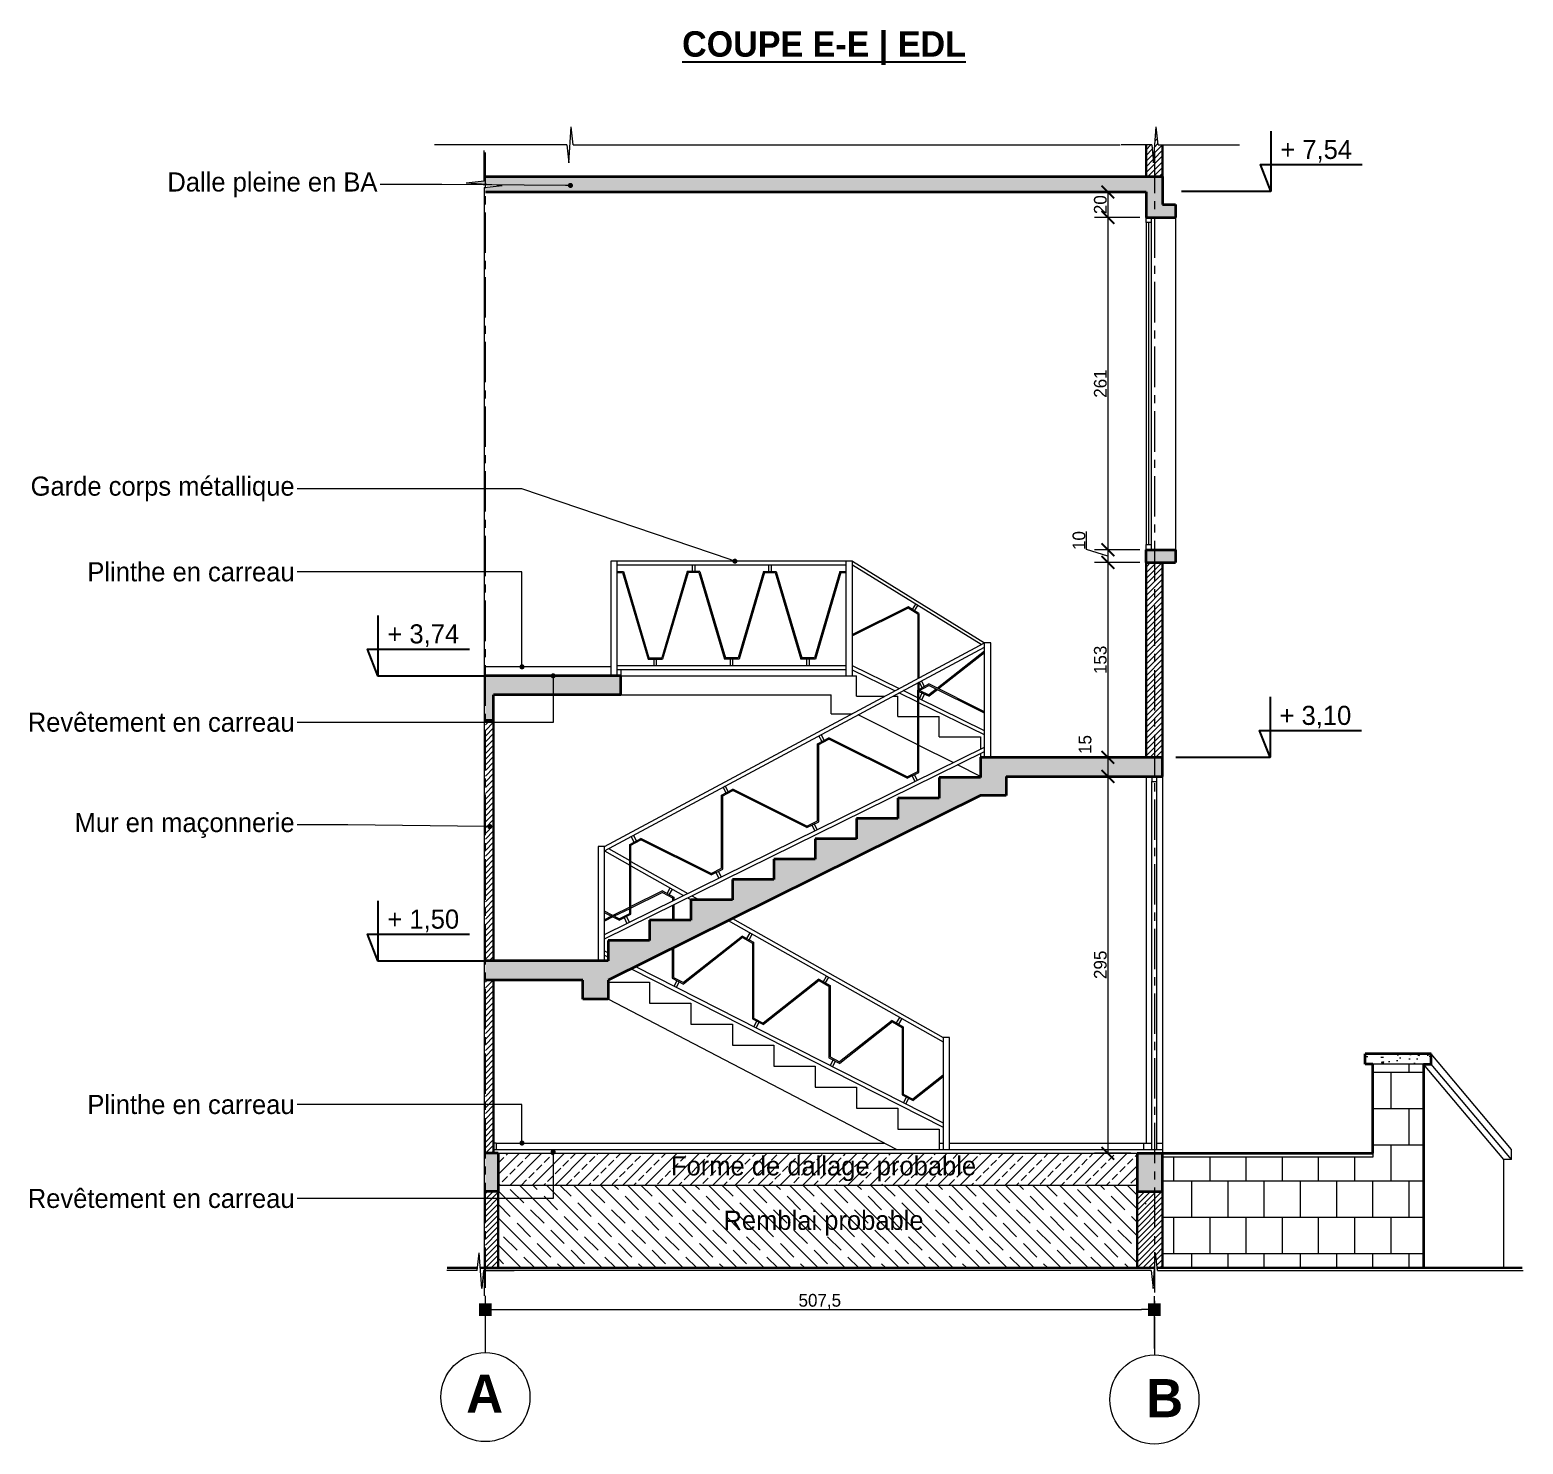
# Model space of a CAD drawing. Header units: centimetres. Extents: x -15293 to 11572, y -4790 to 2619.
# Drawn here: x 4251 to 5424, y -1346 to -235 of the extents above; entities that cross this region are included whole.
import ezdxf
from ezdxf import colors
from ezdxf.entities.mleader import LeaderData, LeaderLine
from ezdxf.math import Vec2, Vec3

# ---------------------------------------------------------------- set-up
doc = ezdxf.new("R2010")
doc.units = ezdxf.units.CM
doc.linetypes.add('Axe', pattern=[1093.611073, 529.166651, -211.666656, 141.111112, -211.666656])
doc.linetypes.add('CENTER', pattern=[50.8, 31.75, -6.35, 6.35, -6.35])
doc.layers.get('0').update_dxf_attribs({"lineweight": 0})
for name, color, linetype in [('Garde corps métallique', 20, 'Continuous'), ('TSJ_COTATION', 144, 'Continuous'), ('TSJ_TEXTE', 6, 'Continuous')]:
    doc.layers.add(name, color=color, linetype=linetype)
for name, color, linetype, lineweight in [('Hachure', 7, 'Continuous', 30), ('Symbole de rupture', 6, 'Continuous', 0), ('TSJ_MENUISERIE', 150, 'Continuous', 15), ('TSJ_MUR', 1, 'Continuous', 30), ('TSJ_TN', 34, 'Continuous', 30), ('TSJ_VUE', 5, 'Continuous', 13)]:
    doc.layers.add(name, color=color, linetype=linetype, lineweight=lineweight)
for name, color, linetype, lineweight, true_color in [('TSJ_AXE', 7, 'CENTER', 0, 0xb80000), ('TSJ_COUPE', 7, 'Continuous', 35, 0xff4747), ('TSJ_HACHURE', 7, 'Axe', 0, 0x969696)]:
    doc.layers.add(name, color=color, linetype=linetype, lineweight=lineweight, true_color=true_color)
doc.styles.get("Standard").update_dxf_attribs({"font": 'GOTHIC.TTF'})
doc.dimstyles.new('Axe cotation', dxfattribs={"dimtxt": 10, "dimasz": 10, "dimexe": 10.625, "dimexo": 5, "dimtad": 1, "dimtxsty": 'Standard', "dimblk": 'BOXFILLED', "dimcen": 8, "dimadec": 0, "dimazin": 0, "dimtfac": 1, "dimtmove": 0, "dimatfit": 3, "dimldrblk": 'BOXFILLED', "dimfxl": 1, "dimlwd": 9, "dimlwe": 9, "dimarcsym": 0})
doc.dimstyles.new('ISO-25', dxfattribs={"dimtxt": 10, "dimasz": 10, "dimexe": 10.625, "dimexo": 5, "dimtad": 1, "dimtxsty": 'Standard', "dimblk": 'ARCHTICK', "dimcen": 8, "dimadec": 0, "dimazin": 0, "dimtfac": 1, "dimtmove": 0, "dimatfit": 3, "dimldrblk": 'ARCHTICK', "dimfxl": 25, "dimfxlon": 1, "dimlwd": 9, "dimlwe": 9, "dimarcsym": 0})

# ---------------------------------------------------------------- blocks, each defined once
blk = doc.blocks.new('Marque de rupture')
at = {"layer": 'Symbole de rupture', "lineweight": 20}
for p, q in [((0, -3.6), (0, 20.4)), ((0, -3.6), (-14.1, -5.1)), ((14.1, -7.1), (-14.1, -5.1)), ((0, -8.6), (14.1, -7.1)), ((0, -8.6), (0, -32.6))]:
    blk.add_line(p, q, dxfattribs=at)
blk = doc.blocks.new('_ArchTick')
at = {"color": 0, "linetype": 'ByBlock', "const_width": 0.15}
blk.add_lwpolyline([(-0.5, -0.5), (0.5, 0.5)], dxfattribs=at)
blk = doc.blocks.new('*D92')
at = {"layer": 'Defpoints', "color": 0, "transparency": 16777216}
for p in [(5128.1, -362.1), (5098.1, -382.1), (5128.1, -382.1)]:
    blk.add_point(p, dxfattribs=at)
at = {"layer": 'TSJ_COTATION', "color": 0, "lineweight": 9, "transparency": 16777216}
for p, q in [((5123.1, -362.1), (5087.5, -362.1)), ((5098.1, -362.1), (5098.1, -382.1)), ((5123.1, -382.1), (5087.5, -382.1))]:
    blk.add_line(p, q, dxfattribs=at)
at = {"layer": 'TSJ_COTATION', "color": 0, "lineweight": 9, "transparency": 16777216, "xscale": 10, "yscale": 10, "zscale": 10}
for p, rotation in [((5098.1, -362.1), 90), ((5098.1, -382.1), 270)]:
    blk.add_blockref('_ArchTick', p, dxfattribs=dict(at, rotation=rotation))
at = {"layer": 'TSJ_COTATION', "color": 0, "transparency": 16777216, "insert": (5092.2, -372.1), "char_height": 10, "attachment_point": 5, "rotation": 90}
blk.add_mtext('20', dxfattribs=at)
blk = doc.blocks.new('*D93')
at = {"layer": 'Defpoints', "color": 0, "transparency": 16777216}
for p in [(5128.1, -382.1), (5098.1, -643.1), (5128.1, -643.1)]:
    blk.add_point(p, dxfattribs=at)
at = {"layer": 'TSJ_COTATION', "color": 0, "lineweight": 9, "transparency": 16777216}
for p, q in [((5123.1, -382.1), (5087.5, -382.1)), ((5098.1, -382.1), (5098.1, -643.1)), ((5123.1, -643.1), (5087.5, -643.1))]:
    blk.add_line(p, q, dxfattribs=at)
at = {"layer": 'TSJ_COTATION', "color": 0, "lineweight": 9, "transparency": 16777216, "xscale": 10, "yscale": 10, "zscale": 10}
for p, rotation in [((5098.1, -382.1), 90), ((5098.1, -643.1), 270)]:
    blk.add_blockref('_ArchTick', p, dxfattribs=dict(at, rotation=rotation))
at = {"layer": 'TSJ_COTATION', "color": 0, "transparency": 16777216, "insert": (5092.2, -512.6), "char_height": 10, "attachment_point": 5, "rotation": 90}
blk.add_mtext('261', dxfattribs=at)
blk = doc.blocks.new('*D94')
at = {"layer": 'Defpoints', "color": 0, "transparency": 16777216}
for p in [(5128.1, -643.1), (5098.1, -653.1), (5128.1, -653.1)]:
    blk.add_point(p, dxfattribs=at)
at = {"layer": 'TSJ_COTATION', "color": 0, "lineweight": 9, "transparency": 16777216}
for p, q in [((5081.3, -643), (5081.3, -628.8)), ((5098.1, -648.1), (5081.3, -643)), ((5123.1, -643.1), (5087.5, -643.1)), ((5098.1, -643.1), (5098.1, -653.1)), ((5123.1, -653.1), (5087.5, -653.1))]:
    blk.add_line(p, q, dxfattribs=at)
at = {"layer": 'TSJ_COTATION', "color": 0, "lineweight": 9, "transparency": 16777216, "xscale": 10, "yscale": 10, "zscale": 10}
for p, rotation in [((5098.1, -643.1), 90), ((5098.1, -653.1), 270)]:
    blk.add_blockref('_ArchTick', p, dxfattribs=dict(at, rotation=rotation))
at = {"layer": 'TSJ_COTATION', "color": 0, "transparency": 16777216, "insert": (5075.4, -635.9), "char_height": 10, "attachment_point": 5, "rotation": 90}
blk.add_mtext('10', dxfattribs=at)
blk = doc.blocks.new('*D95')
at = {"layer": 'Defpoints', "color": 0, "transparency": 16777216}
for p in [(5128.1, -653.1), (5098.1, -806.1), (5128.1, -806.1)]:
    blk.add_point(p, dxfattribs=at)
at = {"layer": 'TSJ_COTATION', "color": 0, "lineweight": 9, "transparency": 16777216}
for p, q in [((5123.1, -653.1), (5087.5, -653.1)), ((5098.1, -653.1), (5098.1, -806.1)), ((5123.1, -806.1), (5087.5, -806.1))]:
    blk.add_line(p, q, dxfattribs=at)
at = {"layer": 'TSJ_COTATION', "color": 0, "lineweight": 9, "transparency": 16777216, "xscale": 10, "yscale": 10, "zscale": 10}
for p, rotation in [((5098.1, -653.1), 90), ((5098.1, -806.1), 270)]:
    blk.add_blockref('_ArchTick', p, dxfattribs=dict(at, rotation=rotation))
at = {"layer": 'TSJ_COTATION', "color": 0, "transparency": 16777216, "insert": (5092.2, -729.6), "char_height": 10, "attachment_point": 5, "rotation": 90}
blk.add_mtext('153', dxfattribs=at)
blk = doc.blocks.new('*D96')
at = {"layer": 'Defpoints', "color": 0, "transparency": 16777216}
for p in [(5128.1, -806.1), (5098.1, -821.1), (5128.1, -821.1)]:
    blk.add_point(p, dxfattribs=at)
at = {"layer": 'TSJ_COTATION', "color": 0, "lineweight": 9, "transparency": 16777216}
for p, q in [((5123.1, -806.1), (5087.5, -806.1)), ((5098.1, -806.1), (5098.1, -821.1)), ((5123.1, -821.1), (5087.5, -821.1))]:
    blk.add_line(p, q, dxfattribs=at)
at = {"layer": 'TSJ_COTATION', "color": 0, "lineweight": 9, "transparency": 16777216, "xscale": 10, "yscale": 10, "zscale": 10}
for p, rotation in [((5098.1, -806.1), 90), ((5098.1, -821.1), 270)]:
    blk.add_blockref('_ArchTick', p, dxfattribs=dict(at, rotation=rotation))
at = {"layer": 'TSJ_COTATION', "color": 0, "transparency": 16777216, "insert": (5080.2, -796.1), "char_height": 10, "attachment_point": 5, "rotation": 90}
blk.add_mtext('15', dxfattribs=at)
blk = doc.blocks.new('*D153')
at = {"layer": 'Defpoints', "color": 0, "transparency": 16777216}
for p in [(5128.1, -821.1), (5098.1, -1117.1), (5121.1, -1117.1)]:
    blk.add_point(p, dxfattribs=at)
at = {"layer": 'TSJ_COTATION', "color": 0, "lineweight": 9, "transparency": 16777216}
for p, q in [((5123.1, -821.1), (5087.5, -821.1)), ((5098.1, -821.1), (5098.1, -1117.1)), ((5116.1, -1117.1), (5087.5, -1117.1))]:
    blk.add_line(p, q, dxfattribs=at)
at = {"layer": 'TSJ_COTATION', "color": 0, "lineweight": 9, "transparency": 16777216, "xscale": 10, "yscale": 10, "zscale": 10}
for p, rotation in [((5098.1, -821.1), 90), ((5098.1, -1117.1), 270)]:
    blk.add_blockref('_ArchTick', p, dxfattribs=dict(at, rotation=rotation))
at = {"layer": 'TSJ_COTATION', "color": 0, "transparency": 16777216, "insert": (5092.2, -969.1), "char_height": 10, "attachment_point": 5, "rotation": 90}
blk.add_mtext('295', dxfattribs=at)
blk = doc.blocks.new('_Dot')
at = {"color": 0, "linetype": 'ByBlock', "lineweight": -2}
blk.add_line((-0.5, 0), (-1, 0), dxfattribs=at)
at = {"color": 0, "linetype": 'ByBlock', "const_width": 0.5}
blk.add_lwpolyline([(-0.25, 0, 1), (0.25, 0, 1)], format="xyb", close=True, dxfattribs=at)
blk = doc.blocks.new('_BoxFilled')
at = {"color": 0, "linetype": 'ByBlock', "lineweight": -2}
blk.add_line((-0.5, 0), (-1, 0), dxfattribs=at)
at = {"color": 0, "linetype": 'ByBlock'}
blk.add_solid([(-0.5, 0.5), (0.5, 0.5), (-0.5, -0.5), (0.5, -0.5)], dxfattribs=at)
blk = doc.blocks.new('*D393')
at = {"layer": 'Defpoints', "color": 0, "linetype": 'ByBlock', "transparency": 16777216}
for p in [(5134.6, -1239.9), (4609.1, -1273.6), (5134.6, -1275.5)]:
    blk.add_point(p, dxfattribs=at)
at = {"layer": 'TSJ_AXE', "color": 0, "linetype": 'ByBlock', "lineweight": 9, "transparency": 16777216}
for p, q in [((4609.1, -1268.6), (4609.1, -1229.2)), ((5134.6, -1270.5), (5134.6, -1229.2)), ((4619.1, -1239.9), (5124.6, -1239.9))]:
    blk.add_line(p, q, dxfattribs=at)
at = {"layer": 'TSJ_AXE', "color": 0, "linetype": 'ByBlock', "lineweight": 9, "transparency": 16777216, "xscale": 10, "yscale": 10, "zscale": 10, "rotation": 180}
blk.add_blockref('_BoxFilled', (4609.1, -1239.9), dxfattribs=at)
at = {"layer": 'TSJ_AXE', "color": 0, "linetype": 'ByBlock', "lineweight": 9, "transparency": 16777216, "xscale": 10, "yscale": 10, "zscale": 10}
blk.add_blockref('_BoxFilled', (5134.6, -1239.9), dxfattribs=at)
at = {"layer": 'TSJ_AXE', "color": 0, "linetype": 'ByBlock', "transparency": 16777216, "insert": (4871.8, -1233.5), "char_height": 10, "attachment_point": 5}
blk.add_mtext('507,5', dxfattribs=at)

msp = doc.modelspace()

# ---------------------------------------------------------------- hatches: boundary and pattern name
at = {"layer": 'TSJ_HACHURE', "lineweight": 0, "true_color": 0xc7c8ca}
h = msp.add_hatch(dxfattribs=at)
h.set_pattern_fill('ANSI31', color=9)
h.set_pattern_definition([(45, (396.635, 0), (-2.245064, 2.245064), [])])
h.paths.add_polyline_path([(5134.598, -1147.091), (5121.098, -1147.091), (5121.098, -1207.091), (5134.598, -1207.091)])
h.paths.add_polyline_path([(5141.098, -1147.091), (5134.598, -1147.091), (5134.598, -1207.091), (5134.752, -1207.091), (5135.598, -1195.125), (5136.868, -1207.091), (5141.098, -1207.091)])
h.paths.add_polyline_path([(4619.098, -1152.678), (4609.098, -1152.678), (4609.098, -1207.091), (4619.098, -1207.091)])
h.paths.add_polyline_path([(4619.098, -1147.091), (4609.098, -1147.091), (4609.098, -1152.678), (4619.098, -1152.678)])
h.paths.add_polyline_path([(4615.598, -777.091), (4609.098, -777.091), (4609.098, -966.091), (4615.598, -966.091)])
h.paths.add_polyline_path([(4615.598, -981.091), (4609.098, -981.091), (4609.098, -1116.091), (4615.598, -1116.091)])
h.paths.add_polyline_path([(5141.098, -325.091), (5137.53, -325.091), (5136.03, -310.949), (5134.03, -339.233), (5132.53, -325.091), (5128.098, -325.091), (5128.098, -350.091), (5141.098, -350.091)])
h.paths.add_polyline_path([(5141.098, -653.091), (5128.098, -653.091), (5128.098, -806.091), (5141.098, -806.091)])
at = {"layer": 'TSJ_HACHURE', "true_color": 0xc7c8ca}
h = msp.add_hatch(color=9, dxfattribs=at)
h.dxf.hatch_style = 1
h.paths.add_polyline_path([(4619.098, -1117.091), (4609.098, -1117.091), (4609.098, -1147.091), (4619.098, -1147.091)])
h.paths.add_polyline_path([(5134.598, -1117.091), (5121.098, -1117.091), (5121.098, -1147.091), (5134.598, -1147.091)])
h.paths.add_polyline_path([(5141.098, -1117.091), (5134.598, -1117.091), (5134.598, -1147.091), (5141.098, -1147.091)])
h.paths.add_polyline_path([(5141.098, -350.091), (4609.098, -350.091), (4609.098, -353.591), (4594.957, -355.091), (4623.24, -357.091), (4609.098, -358.591), (4609.098, -362.091), (5128.098, -362.091), (5128.098, -382.091), (5151.098, -382.091), (5151.098, -372.091), (5141.098, -372.091)])
h.paths.add_polyline_path([(4998.098, -836.091), (5018.098, -836.091), (5018.098, -821.091), (5141.098, -821.091), (5141.098, -806.091), (4998.098, -806.091), (4998.098, -822.091), (4965.598, -822.091), (4965.598, -838.091), (4933.098, -838.091), (4933.098, -854.091), (4900.598, -854.091), (4900.598, -870.091), (4868.098, -870.091), (4868.098, -886.091), (4835.598, -886.091), (4835.598, -902.091), (4803.098, -902.091), (4803.098, -918.091), (4770.598, -918.091), (4770.598, -934.091), (4738.098, -934.091), (4738.098, -950.091), (4705.598, -950.091), (4705.598, -966.091), (4609.098, -966.091), (4609.098, -981.091), (4685.598, -981.091), (4685.598, -996.091), (4705.598, -996.091), (4705.598, -981.091)])
h.paths.add_polyline_path([(5151.098, -643.091), (5128.098, -643.091), (5128.098, -653.091), (5151.098, -653.091)])
h.paths.add_polyline_path([(4609.098, -742.091), (4609.098, -777.091), (4615.598, -777.091), (4615.598, -757.091), (4715.598, -757.091), (4715.598, -742.091)])
edge = h.paths.add_edge_path()
edge.add_arc((4662.348, -1116.091), 1, 180, 360)
edge.add_line((4663.348, -1116.091), (4661.348, -1116.091))
at = {"layer": 'TSJ_HACHURE'}
h = msp.add_hatch(dxfattribs=at)
h.set_pattern_fill('AR-CONC', color=256, scale=0.1)
h.set_pattern_definition([(50, (1764.535, 2900.766), (18.218467, -1.59391), [1.905, -20.955]), (355, (1764.535, 2900.766), (-3.52434, 19.105685), [1.524, -16.76406]), (100.45144, (1766.054, 2900.633), (14.694125, 17.511775), [1.619, -17.809024]), (46.1842, (1764.535, 2905.846), (27.1079, -4.20423), [2.8575, -31.4325]), (96.63556, (1766.794, 2905.495), (23.74041, 24.74261), [2.4285, -26.71356]), (351.18415, (1764.535, 2905.846), (23.74041, 24.74261), [2.286, -25.14597]), (21, (1767.075, 2904.576), (15.16144, -10.22652), [1.905, -20.955]), (326, (1767.075, 2904.576), (6.1802, 18.418797), [1.524, -16.764]), (71.45144, (1768.339, 2903.724), (21.34164, 8.192277), [1.619, -17.808994]), (37.5, (1764.5353, 2900.766), (0.30886, 8.455504), [0, -16.5608, 0, -17.018, 0, -16.8275]), (7.5, (1764.535, 2900.766), (6.681966, 10.018057), [0, -9.7028, 0, -16.1798, 0, -6.4135]), (327.5, (1758.871, 2900.766), (13.5590595, -0.572874), [0, -6.35, 0, -19.812, 0, -26.289]), (317.5, (1756.331, 2900.766), (14.812918, 2.54265), [0, -8.255, 0, -13.1572, 0, -18.669])])
h.paths.add_polyline_path([(5300.098, -1039.091), (5352.098, -1039.091), (5352.098, -1047.091), (5346.098, -1047.091), (5306.098, -1047.091), (5300.098, -1047.091), (5300.098, -1047.025)])
h = msp.add_hatch(dxfattribs=at)
h.set_pattern_fill('AR-B88', color=256, scale=0.14)
h.set_pattern_definition([(0, (1764.535, 2900.766), (0, 28.448), []), (90, (1764.535, 2900.766), (-14.224, 28.448), [28.448, -28.448])])
h.paths.add_polyline_path([(5306.098, -1120.091), (5306.098, -1047.091), (5346.098, -1047.091), (5346.098, -1207.025), (5141.098, -1207.025), (5141.098, -1120.091)])
h = msp.add_hatch(dxfattribs=at)
h.set_pattern_fill('JIS_STN_2.5', color=256, scale=5)
h.set_pattern_definition([(45, (396.635, 0), (-8.838835, 8.838835), []), (45, (405.46, 0), (-8.838835, 8.838835), [6, -2.5])])
h.paths.add_polyline_path([(4644.766, -1117.091), (4619.098, -1117.091), (4619.098, -1142.091), (4644.766, -1142.091)])
h.paths.add_polyline_path([(4729.603, -1143.113), (5019.106, -1143.113), (5019.106, -1110.732), (4729.603, -1110.732)], flags=9)
edge = h.paths.add_edge_path()
edge.add_line((4644.766, -1117.091), (4644.766, -1142.091))
edge.add_line((4644.766, -1142.091), (5121.098, -1142.091))
edge.add_line((5121.098, -1142.091), (5121.098, -1117.091))
edge.add_line((5121.098, -1117.091), (5032.696, -1117.091))
edge.add_arc((5031.696, -1117.091), 1, -90, 0, ccw=False)
edge.add_arc((5031.696, -1117.091), 1, 180, 270, ccw=False)
edge.add_line((5030.696, -1117.091), (4644.766, -1117.091))
h = msp.add_hatch(dxfattribs=at)
h.set_pattern_fill('JIS_STN_1E', color=256, scale=15, angle=90)
h.set_pattern_definition([(135, (396.635, 0), (-10.6066, -10.6066), []), (135, (396.635, 10.575), (-10.6066, -10.6066), [15, -7.5])])
h.paths.add_polyline_path([(4644.766, -1152.678), (4619.098, -1152.678), (4619.098, -1207.091), (4644.766, -1207.091)])
h.paths.add_polyline_path([(4644.766, -1142.091), (4619.098, -1142.091), (4619.098, -1147.091), (4619.098, -1152.678), (4644.766, -1152.678)])
h.paths.add_polyline_path([(4778.963, -1186.186), (4969.665, -1186.186), (4969.665, -1153.805), (4778.963, -1153.805)], flags=24)
h.paths.add_polyline_path([(5121.098, -1153.678), (5121.098, -1142.091), (5031.696, -1142.091), (5031.696, -1153.678)], flags=16)
h.paths.add_polyline_path([(4644.766, -1142.091), (4644.766, -1207.091), (5121.098, -1207.091), (5121.098, -1157.091), (5128.098, -1157.091), (5128.098, -1153.678), (5031.696, -1153.678), (5031.696, -1142.091)])

# ---------------------------------------------------------------- linework, layer by layer
at = {"layer": 'Garde corps métallique', "lineweight": 20}
for p, q in [((4712.598, -652.091), (4707.598, -652.091)), ((4707.598, -652.091), (4707.598, -742.091)), ((4712.598, -742.091), (4712.598, -652.091))]:
    msp.add_line(p, q, dxfattribs=at)
at = {"layer": 'Garde corps métallique', "lineweight": 9}
for p, q in [((4897.598, -652.091), (4712.598, -652.091)), ((4892.598, -655.091), (4712.598, -655.091)), ((4892.598, -742.091), (4892.598, -652.091)), ((4897.598, -742.091), (4897.598, -652.091)), ((4897.598, -652.091), (5001.098, -716.091)), ((4998.5, -717.484), (4897.598, -655.091)), ((4702.598, -876.091), (5001.098, -716.091)), ((4702.598, -879.495), (5001.098, -719.495)), ((4995.344, -722.587), (4995.337, -722.583)), ((5001.098, -806.091), (5001.098, -716.091)), ((5006.098, -716.091), (5001.098, -716.091)), ((5006.098, -806.091), (5006.098, -716.091)), ((4712.598, -734.091), (4892.598, -734.091)), ((4712.598, -737.091), (4892.598, -737.091)), ((4933.869, -752.127), (4897.598, -734.27)), ((4930.618, -753.87), (4897.598, -737.614)), ((4948.672, -762.758), (4933.928, -755.499)), ((4948.672, -759.414), (4937.179, -753.756)), ((5001.098, -785.224), (4949.672, -759.906)), ((5001.098, -788.568), (4949.672, -763.25)), ((4702.598, -945.224), (5001.098, -798.27)), ((4702.598, -948.568), (5001.098, -801.614)), ((4702.598, -876.091), (4697.598, -876.091)), ((4697.598, -876.091), (4697.598, -966.091)), ((4702.598, -966.091), (4702.598, -876.091)), ((4702.598, -879.535), (4722.447, -890.728)), ((4705.693, -877.836), (4722.447, -887.284)), ((4723.447, -887.848), (4768.052, -913.001)), ((4723.447, -891.292), (4764.791, -914.606)), ((4771.218, -914.786), (4777.078, -918.091)), ((4767.957, -916.391), (4770.971, -918.091)), ((4799.842, -934.372), (4968.598, -1029.535)), ((4803.092, -932.761), (4968.598, -1026.091)), ((4702.598, -958.203), (4705.598, -959.726)), ((4702.598, -961.568), (4705.598, -963.091)), ((4723.537, -972.198), (4968.598, -1096.614)), ((4726.89, -970.536), (4968.598, -1093.25)), ((4973.598, -1026.091), (4968.598, -1026.091)), ((4968.598, -1026.091), (4968.598, -1114.091)), ((4973.598, -1114.091), (4973.598, -1026.091))]:
    msp.add_line(p, q, dxfattribs=at)
at = {"layer": 'Garde corps métallique', "lineweight": 5}
for p, q in [((4771.598, -655.091), (4771.598, -660.091)), ((4773.598, -655.091), (4773.598, -660.091)), ((4831.598, -655.091), (4831.598, -660.091)), ((4833.598, -655.091), (4833.598, -660.091)), ((4712.598, -660.091), (4717.598, -660.091)), ((4712.598, -661.091), (4716.85, -661.091)), ((4716.85, -661.091), (4736.85, -729.091)), ((4717.598, -660.091), (4737.598, -728.091)), ((4767.598, -660.091), (4747.598, -728.091)), ((4768.347, -661.091), (4748.347, -729.091)), ((4777.598, -660.091), (4767.598, -660.091)), ((4776.85, -661.091), (4768.347, -661.091)), ((4776.85, -661.091), (4796.85, -729.091)), ((4777.598, -660.091), (4797.598, -728.091)), ((4827.598, -660.091), (4807.598, -728.091)), ((4828.347, -661.091), (4808.347, -729.091)), ((4827.598, -660.091), (4837.598, -660.091)), ((4828.347, -661.091), (4836.85, -661.091)), ((4836.85, -661.091), (4856.85, -729.091)), ((4837.598, -660.091), (4857.598, -728.091)), ((4887.598, -660.091), (4867.598, -728.091)), ((4888.347, -661.091), (4868.347, -729.091)), ((4887.598, -660.091), (4892.598, -660.091)), ((4888.347, -661.091), (4892.598, -661.091)), ((4941.167, -687.91), (4897.598, -709.669)), ((4941.115, -689.054), (4897.598, -710.787)), ((4948.672, -693.727), (4941.115, -689.054)), ((4949.672, -693.17), (4941.167, -687.91)), ((4944.569, -690.014), (4947.198, -685.762)), ((4946.27, -691.066), (4948.899, -686.813)), ((4948.672, -693.727), (4948.672, -744.192)), ((4949.672, -693.17), (4949.672, -743.656)), ((5001.098, -722.735), (4964.127, -751.861)), ((5001.098, -724.008), (4965.116, -752.355)), ((4736.85, -729.091), (4748.347, -729.091)), ((4737.598, -728.091), (4747.598, -728.091)), ((4741.598, -734.091), (4741.598, -729.091)), ((4743.598, -734.091), (4743.598, -729.091)), ((4808.347, -729.091), (4796.85, -729.091)), ((4807.598, -728.091), (4797.598, -728.091)), ((4801.598, -734.091), (4801.598, -729.091)), ((4803.598, -734.091), (4803.598, -729.091)), ((4868.347, -729.091), (4856.85, -729.091)), ((4867.598, -728.091), (4857.598, -728.091)), ((4861.598, -734.091), (4861.598, -729.091)), ((4863.598, -734.091), (4863.598, -729.091)), ((4948.672, -747.596), (4948.672, -753.857)), ((4948.672, -753.269), (4957.486, -748.545)), ((4949.672, -747.06), (4949.672, -752.733)), ((4949.672, -753.868), (4957.502, -749.671)), ((4952.197, -751.379), (4949.835, -746.972)), ((4953.96, -750.434), (4951.598, -746.028)), ((5001.098, -770.326), (4957.486, -748.545)), ((5001.098, -771.443), (4957.502, -749.671)), ((4948.672, -817.392), (4948.672, -753.269)), ((4949.672, -818.015), (4949.672, -753.868)), ((4949.672, -754.342), (4957.669, -758.222)), ((4950.088, -760.101), (4952.271, -755.603)), ((4950.296, -753.533), (4957.542, -757.049)), ((4951.887, -760.974), (4954.07, -756.476)), ((4963.258, -752.546), (4957.542, -757.049)), ((4964.247, -753.039), (4957.669, -758.222)), ((4869.989, -795.444), (4878.803, -790.72)), ((4869.989, -856.129), (4869.989, -795.444)), ((4870.989, -796.043), (4878.819, -791.846)), ((4870.989, -856.751), (4870.989, -796.043)), ((4873.515, -793.554), (4871.152, -789.148)), ((4875.277, -792.61), (4872.915, -788.203)), ((4940.382, -821.474), (4878.803, -790.72)), ((4940.379, -822.59), (4878.819, -791.846)), ((4940.379, -822.59), (4949.672, -818.015)), ((4940.382, -821.474), (4948.672, -817.392)), ((4944.289, -820.665), (4946.497, -825.151)), ((4946.083, -819.781), (4948.292, -824.267)), ((4794.627, -835.839), (4803.441, -831.115)), ((4795.627, -836.438), (4803.457, -832.241)), ((4798.153, -833.949), (4795.791, -829.542)), ((4799.916, -833.004), (4797.553, -828.598)), ((4861.699, -860.21), (4803.441, -831.115)), ((4861.696, -861.326), (4803.457, -832.241)), ((4794.627, -893.23), (4794.627, -835.839)), ((4795.627, -893.852), (4795.627, -836.438)), ((4861.699, -860.21), (4869.989, -856.129)), ((4727.735, -871.694), (4725.373, -867.287)), ((4861.696, -861.326), (4870.989, -856.751)), ((4865.606, -859.401), (4867.814, -863.887)), ((4867.4, -858.518), (4869.609, -863.004)), ((4722.447, -874.529), (4731.26, -869.804)), ((4722.447, -928.765), (4722.447, -874.529)), ((4723.447, -875.127), (4731.277, -870.93)), ((4723.447, -929.387), (4723.447, -875.127)), ((4725.972, -872.639), (4723.61, -868.232)), ((4786.338, -897.311), (4731.26, -869.804)), ((4786.334, -898.427), (4731.277, -870.93)), ((4786.334, -898.427), (4795.627, -893.852)), ((4786.338, -897.311), (4794.627, -893.23)), ((4790.244, -896.502), (4792.453, -900.988)), ((4792.039, -895.619), (4794.247, -900.105)), ((4748.348, -911.071), (4723.447, -923.371)), ((4748.341, -912.215), (4723.447, -924.499)), ((4748.339, -912.217), (4756.055, -916.568)), ((4748.345, -911.072), (4757.055, -915.984)), ((4751.831, -913.038), (4754.287, -908.683)), ((4753.573, -914.02), (4756.029, -909.665)), ((4722.447, -923.865), (4709.238, -930.389)), ((4722.447, -924.993), (4710.367, -930.953)), ((4756.055, -916.568), (4756.055, -918.914)), ((4756.055, -922.251), (4756.055, -934.091)), ((4757.055, -915.984), (4757.055, -918.422)), ((4757.055, -921.759), (4757.055, -934.091)), ((4714.157, -932.846), (4702.598, -927.073)), ((4714.154, -933.962), (4702.598, -928.191)), ((4708.113, -930.945), (4702.598, -933.669)), ((4709.242, -931.509), (4702.598, -934.787)), ((4714.154, -933.962), (4723.447, -929.387)), ((4714.157, -932.846), (4722.447, -928.765)), ((4718.064, -932.037), (4720.272, -936.523)), ((4719.858, -931.154), (4722.067, -935.64)), ((4811.104, -946.463), (4764.713, -983.01)), ((4811.197, -947.663), (4764.83, -984.191)), ((4811.104, -946.463), (4819.815, -951.375)), ((4811.197, -947.663), (4818.815, -951.959)), ((4814.59, -948.429), (4817.046, -944.073)), ((4816.332, -949.411), (4818.788, -945.056)), ((4755.926, -956.331), (4755.926, -979.67)), ((4756.926, -955.836), (4756.926, -979.056)), ((4818.815, -951.959), (4818.815, -1011.598)), ((4819.815, -951.375), (4819.815, -1010.984)), ((4755.926, -979.67), (4764.83, -984.191)), ((4756.926, -979.056), (4764.713, -983.01)), ((4759.525, -981.497), (4757.261, -985.955)), ((4761.308, -982.402), (4759.045, -986.861)), ((4871.14, -980.317), (4827.354, -1014.812)), ((4871.232, -981.517), (4827.471, -1015.993)), ((4871.14, -980.317), (4879.85, -985.229)), ((4871.232, -981.517), (4878.85, -985.813)), ((4874.626, -982.283), (4877.082, -977.928)), ((4876.368, -983.265), (4878.824, -978.91)), ((4879.85, -985.229), (4879.85, -1041.464)), ((4878.85, -985.813), (4878.85, -1042.077)), ((4818.815, -1011.598), (4827.471, -1015.993)), ((4819.815, -1010.984), (4827.354, -1014.812)), ((4822.165, -1013.299), (4819.902, -1017.757)), ((4823.948, -1014.204), (4821.685, -1018.663)), ((4928.678, -1012.764), (4887.389, -1045.291)), ((4928.77, -1013.964), (4887.506, -1046.472)), ((4928.678, -1012.764), (4937.388, -1017.675)), ((4928.77, -1013.964), (4936.388, -1018.26)), ((4932.164, -1014.729), (4934.62, -1010.374)), ((4933.906, -1015.712), (4936.362, -1011.357)), ((4936.388, -1018.26), (4936.388, -1071.289)), ((4937.388, -1017.675), (4937.388, -1070.675)), ((4878.85, -1042.077), (4887.506, -1046.472)), ((4879.85, -1041.464), (4887.389, -1045.291)), ((4882.2, -1043.778), (4879.937, -1048.237)), ((4883.984, -1044.684), (4881.72, -1049.142)), ((4968.598, -1055.855), (4944.927, -1074.503)), ((4968.598, -1057.128), (4945.044, -1075.684)), ((4936.388, -1071.289), (4945.044, -1075.684)), ((4937.388, -1070.675), (4944.927, -1074.503)), ((4939.738, -1072.99), (4937.475, -1077.448)), ((4941.522, -1073.896), (4939.258, -1078.354))]:
    msp.add_line(p, q, dxfattribs=at)
at = {"layer": 'Hachure', "color": 9, "lineweight": 0, "true_color": 0xc7c8ca}
for p, q in [((4619.098, -1117.091), (5121.098, -1117.091)), ((4619.098, -1142.091), (5121.098, -1142.091))]:
    msp.add_line(p, q, dxfattribs=at)
at = {"layer": 'Symbole de rupture', "lineweight": 0}
for p, q in [((4649.098, -325.091), (4569.098, -325.091)), ((4702.098, -325.091), (5107.666, -325.091)), ((5161.53, -325.091), (5201.53, -325.091)), ((4608.099, -382.569), (4608.099, -1229.172)), ((5108.098, -1209.266), (4609.098, -1209.266)), ((5161.098, -1209.266), (5424.285, -1209.266))]:
    msp.add_line(p, q, dxfattribs=at)
at = {"layer": 'TSJ_AXE'}
for p, q in [((4609.098, -1273.586), (4609.098, -331.201)), ((5134.598, -331.201), (5134.598, -1275.52))]:
    msp.add_line(p, q, dxfattribs=at)
at = {"layer": 'TSJ_AXE', "linetype": 'ByBlock'}
for centre in [(4609.098, -1308.586), (5134.598, -1310.52)]:
    msp.add_circle(centre, 35, dxfattribs=at)
at = {"layer": 'TSJ_COTATION'}
for p, q in [((5156.047, -361.599), (5226.098, -361.599)), ((4524.699, -742.091), (4609.098, -742.091)), ((5151.522, -806.091), (5225.498, -806.091)), ((4524.699, -966.091), (4609.098, -966.091))]:
    msp.add_line(p, q, dxfattribs=at)
for points in [[(5226.098, -314.26), (5226.098, -361.599), (5217.897, -340.617), (5297.897, -340.617)], [(4524.699, -694.751), (4524.699, -742.091), (4516.498, -721.108), (4596.498, -721.108)], [(5225.498, -758.751), (5225.498, -806.091), (5217.296, -785.108), (5297.296, -785.108)], [(4524.699, -918.751), (4524.699, -966.091), (4516.498, -945.108), (4596.498, -945.108)]]:
    msp.add_lwpolyline(points, dxfattribs=at)
at = {"layer": 'TSJ_COUPE'}
for p, q in [((4609.098, -350.091), (5141.098, -350.091)), ((5141.098, -350.091), (5141.098, -372.091)), ((4609.098, -362.091), (5128.098, -362.091)), ((5128.098, -362.091), (5128.098, -382.091)), ((5141.098, -372.091), (5151.098, -372.091)), ((5151.098, -372.091), (5151.098, -382.091)), ((5128.098, -382.091), (5151.098, -382.091)), ((5128.098, -643.091), (5151.098, -643.091)), ((5128.098, -653.091), (5128.098, -643.091)), ((5151.098, -643.091), (5151.098, -653.091)), ((5128.098, -653.091), (5151.098, -653.091)), ((4715.598, -742.091), (4609.098, -742.091)), ((4715.598, -757.091), (4715.598, -742.091)), ((4715.598, -757.091), (4615.598, -757.091)), ((4615.598, -777.091), (4615.598, -757.091)), ((4615.598, -777.091), (4609.098, -777.091)), ((4998.098, -806.091), (5141.098, -806.091)), ((4998.098, -806.091), (4998.098, -822.091)), ((5141.098, -821.091), (5141.098, -806.091)), ((5018.098, -821.091), (5141.098, -821.091)), ((5018.098, -821.091), (5018.098, -836.091)), ((4998.098, -822.091), (4965.598, -822.091)), ((4965.598, -822.091), (4965.598, -838.091)), ((4998.098, -836.091), (4705.598, -981.091)), ((4965.598, -838.091), (4933.098, -838.091)), ((4933.098, -838.091), (4933.098, -854.091)), ((5018.098, -836.091), (4998.098, -836.091)), ((4933.098, -854.091), (4900.598, -854.091)), ((4900.598, -854.091), (4900.598, -870.091)), ((4900.598, -870.091), (4868.098, -870.091)), ((4868.098, -870.091), (4868.098, -886.091)), ((4868.098, -886.091), (4835.598, -886.091)), ((4835.598, -886.091), (4835.598, -902.091)), ((4835.598, -902.091), (4803.098, -902.091)), ((4803.098, -902.091), (4803.098, -918.091)), ((4803.098, -918.091), (4770.598, -918.091)), ((4770.598, -918.091), (4770.598, -934.091)), ((4770.598, -934.091), (4738.098, -934.091)), ((4738.098, -934.091), (4738.098, -950.091)), ((4738.098, -950.091), (4705.598, -950.091)), ((4705.598, -950.091), (4705.598, -966.091)), ((4705.598, -966.091), (4609.098, -966.091)), ((4685.598, -981.091), (4609.098, -981.091)), ((4685.598, -996.091), (4685.598, -981.091)), ((4705.598, -981.091), (4705.598, -996.091)), ((4705.598, -996.091), (4685.598, -996.091)), ((5300.098, -1047.091), (5300.098, -1039.091)), ((5352.098, -1039.091), (5300.098, -1039.091)), ((5352.098, -1047.091), (5352.098, -1039.091)), ((5306.098, -1047.091), (5300.098, -1047.091)), ((5306.098, -1117.091), (5306.098, -1047.091)), ((5346.098, -1047.091), (5346.098, -1207.025)), ((5346.098, -1047.091), (5352.098, -1047.091)), ((4619.098, -1117.091), (4609.098, -1117.091)), ((4619.098, -1117.091), (4619.098, -1147.091)), ((5121.098, -1117.091), (5141.098, -1117.091)), ((5121.098, -1117.091), (5121.098, -1147.091)), ((5141.098, -1117.091), (5306.098, -1117.091)), ((5141.098, -1147.091), (5141.098, -1117.091)), ((4619.098, -1147.091), (4609.098, -1147.091)), ((5121.098, -1147.091), (5141.098, -1147.091))]:
    msp.add_line(p, q, dxfattribs=at)
at = {"layer": 'TSJ_HACHURE'}
for p, q in [((5346.098, -1047.091), (5306.098, -1047.091)), ((5306.098, -1120.091), (5141.098, -1120.091)), ((5306.098, -1117.091), (5306.098, -1120.091))]:
    msp.add_line(p, q, dxfattribs=at)
at = {"layer": 'TSJ_HACHURE', "color": 9, "lineweight": 0, "true_color": 0xc7c8ca}
for p, q in [((4615.598, -1114.091), (5141.098, -1114.091)), ((5141.098, -1114.091), (5141.098, -1117.091))]:
    msp.add_line(p, q, dxfattribs=at)
at = {"layer": 'TSJ_MENUISERIE', "lineweight": 9}
for p, q in [((5128.098, -386.091), (5128.098, -639.091)), ((5132.098, -386.091), (5132.098, -639.091)), ((5132.598, -1114.091), (5132.598, -825.091)), ((5136.598, -1114.091), (5136.598, -825.091))]:
    msp.add_line(p, q, dxfattribs=at)
at = {"layer": 'TSJ_MENUISERIE', "lineweight": 20}
msp.add_line((5130.098, -386.091), (5130.098, -639.091), dxfattribs=at)
for points in [[(5132.098, -382.091), (5132.098, -386.091), (5128.098, -386.091), (5128.098, -382.091)], [(5128.098, -643.091), (5128.098, -639.091), (5132.098, -639.091), (5132.098, -643.091)]]:
    msp.add_lwpolyline(points, dxfattribs=at)
at = {"layer": 'TSJ_MENUISERIE', "lineweight": 9}
msp.add_lwpolyline([(5132.598, -821.091), (5132.598, -825.091), (5136.598, -825.091), (5136.598, -821.091)], dxfattribs=at)
at = {"layer": 'TSJ_MUR'}
for p, q in [((5128.098, -325.091), (5128.098, -350.091)), ((5141.098, -325.091), (5141.098, -350.091)), ((5128.098, -653.091), (5128.098, -806.091)), ((5141.098, -653.091), (5141.098, -806.091)), ((4615.598, -966.091), (4615.598, -777.091)), ((4615.598, -1117.091), (4615.598, -981.091)), ((4619.098, -1147.091), (4619.098, -1207.091)), ((5121.098, -1147.091), (5121.098, -1207.091)), ((5141.098, -1207.091), (5141.098, -1147.091))]:
    msp.add_line(p, q, dxfattribs=at)
at = {"layer": 'TSJ_TN'}
for p, q in [((4578.949, -1207.091), (4602.897, -1207.091)), ((4605.012, -1207.091), (5134.752, -1207.091)), ((5136.832, -1207.091), (5423.398, -1207.091))]:
    msp.add_line(p, q, dxfattribs=at)
at = {"layer": 'TSJ_VUE'}
for p, q in [((5151.098, -382.091), (5151.098, -643.091)), ((4707.598, -735.091), (4609.098, -735.091)), ((4715.598, -737.091), (4715.598, -742.091)), ((4715.598, -742.091), (4900.598, -742.091)), ((4900.598, -758.091), (4900.598, -742.091)), ((4715.598, -757.091), (4880.598, -757.091)), ((4880.598, -772.091), (4880.598, -757.091)), ((4900.598, -758.091), (4922.742, -758.091)), ((4929.092, -758.091), (4933.098, -758.091)), ((4933.098, -774.091), (4933.098, -758.091)), ((4880.598, -772.091), (4896.623, -772.091)), ((4948.672, -796.251), (4901.824, -772.707)), ((4933.098, -774.091), (4948.672, -774.091)), ((4949.672, -774.091), (4965.598, -774.091)), ((4965.598, -790.091), (4965.598, -774.091)), ((4976.645, -810.309), (4949.672, -796.754)), ((4965.598, -790.091), (4998.098, -790.091)), ((4998.098, -790.091), (4998.098, -799.747)), ((4998.098, -803.091), (4998.098, -806.091)), ((4998.098, -821.091), (4980.006, -811.998)), ((5128.098, -821.091), (5128.098, -1109.091)), ((5141.098, -821.091), (5141.098, -1114.091)), ((4705.598, -982.591), (4738.098, -982.591)), ((4738.098, -982.591), (4738.098, -999.091)), ((4932.138, -1114.091), (4705.598, -996.091)), ((4738.098, -999.091), (4770.598, -999.091)), ((4770.598, -999.091), (4770.598, -1015.591)), ((4770.598, -1015.591), (4803.098, -1015.591)), ((4803.098, -1015.591), (4803.098, -1032.091)), ((4803.098, -1032.091), (4835.598, -1032.091)), ((4835.598, -1032.091), (4835.598, -1048.591)), ((4835.598, -1048.591), (4868.098, -1048.591)), ((4868.098, -1048.591), (4868.098, -1065.091)), ((4868.098, -1065.091), (4900.598, -1065.091)), ((4900.598, -1065.091), (4900.598, -1081.591)), ((4900.598, -1081.591), (4933.098, -1081.591)), ((4933.098, -1081.591), (4933.098, -1098.091)), ((4933.098, -1098.091), (4965.598, -1098.091)), ((4965.598, -1098.091), (4965.598, -1114.091)), ((4617.598, -1109.091), (4615.598, -1109.091)), ((4617.598, -1109.091), (4922.539, -1109.091)), ((4617.598, -1109.091), (4617.598, -1114.091)), ((4965.598, -1109.091), (4968.598, -1109.091)), ((4973.598, -1109.091), (5132.598, -1109.091)), ((5126.098, -1109.091), (5126.098, -1114.091)), ((5136.598, -1109.091), (5141.098, -1109.091))]:
    msp.add_line(p, q, dxfattribs=at)
at = {"layer": 'TSJ_VUE', "lineweight": 15}
for p, q in [((5415.098, -1114.025), (5352.098, -1039.091)), ((5409.098, -1122.025), (5346.098, -1047.091)), ((5415.098, -1122.025), (5352.098, -1047.091)), ((5415.098, -1122.025), (5415.098, -1114.025)), ((5409.098, -1207.025), (5409.098, -1122.025)), ((5415.098, -1122.025), (5409.098, -1122.025))]:
    msp.add_line(p, q, dxfattribs=at)

# ---------------------------------------------------------------- block references
at = {"rotation": 270}
for p in [(4681.666, -325.091), (5141.098, -325.091)]:
    msp.add_blockref('Marque de rupture', p, dxfattribs=at)
msp.add_blockref('Marque de rupture', (4608.099, -350.001))
at = {"layer": 'Symbole de rupture', "lineweight": 0, "xscale": -1, "rotation": 90}
msp.add_blockref('Marque de rupture', (4599.098, -1209.266), dxfattribs=at)
at = {"layer": 'Symbole de rupture', "lineweight": 0, "rotation": 270}
msp.add_blockref('Marque de rupture', (5140.666, -1209.266), dxfattribs=at)

# ---------------------------------------------------------------- texts
at = {"layer": 'TSJ_AXE', "char_height": 30, "attachment_point": 1}
for s, insert in [('{\\fCentury Gothic|b1|i0|c0|p34;A}', (4594.035, -1290.839)), ('{\\fCentury Gothic|b1|i0|c0|p34;B}', (5128.186, -1294.419))]:
    msp.add_mtext_dynamic_manual_height_columns(s, width=43.00473, gutter_width=12.5, heights=[0], dxfattribs=dict(at, insert=insert))
at = {"layer": 'TSJ_COTATION', "char_height": 15, "attachment_point": 5}
for s, insert in [('\\pi-45,l60,t60;+ 7,54', (5254.217, -330.092)), ('\\pi-45,l60,t60;+ 3,74', (4552.818, -710.583)), ('\\pi-45,l60,t60;+ 3,10', (5253.616, -774.583)), ('\\pi-45,l60,t60;+ 1,50', (4552.818, -934.583))]:
    msp.add_mtext_dynamic_manual_height_columns(s, width=111.60365, gutter_width=12.5, heights=[0], dxfattribs=dict(at, insert=insert))
at = {"layer": 'TSJ_COTATION', "lineweight": 9, "char_height": 15, "attachment_point": 5}
for s, insert in [('Forme de dallage probable', (4874.732, -1129.247)), ('Remblai probable', (4874.732, -1172.035))]:
    msp.add_mtext_dynamic_manual_height_columns(s, width=570.44517, gutter_width=12.5, heights=[2.167], dxfattribs=dict(at, insert=insert))
at = {"layer": 'TSJ_TEXTE', "insert": (4875.098, -249.115), "char_height": 20, "attachment_point": 5}
msp.add_mtext_dynamic_manual_height_columns('{\\fCentury Gothic|b1|i0|c0|p34;\\LCOUPE E-E | EDL}', width=338.35795, gutter_width=12.5, heights=[2.167], dxfattribs=at)

# ---------------------------------------------------------------- dimensions: what is measured, and where the dimension line sits
at = {"layer": 'TSJ_AXE', "linetype": 'ByBlock'}
dim = msp.add_linear_dim(base=(5134.598, -1239.863), p1=(4609.098, -1273.586), p2=(5134.598, -1275.52), text='507,5', dimstyle='Axe cotation', dxfattribs=at)
dim.commit()
dim.dimension.update_dxf_attribs({"geometry": '*D393', "text_midpoint": (4871.848, -1233.527)})
at = {"layer": 'TSJ_COTATION'}
for base, p1, p2, picture, middle in [((5098.098, -382.091), (5128.098, -362.091), (5128.098, -382.091), '*D92', (5092.222, -372.091)), ((5098.098, -643.091), (5128.098, -382.091), (5128.098, -643.091), '*D93', (5092.222, -512.591)), ((5098.098, -653.091), (5128.098, -643.091), (5128.098, -653.091), '*D94', (5075.408, -642.422)), ((5098.098, -806.091), (5128.098, -653.091), (5128.098, -806.091), '*D95', (5092.222, -729.591))]:
    dim = msp.add_linear_dim(base=base, p1=p1, p2=p2, angle=90, dimstyle='ISO-25', override={"dimtmove": 1}, dxfattribs=at)
    dim.commit()
    dim.dimension.update_dxf_attribs({"geometry": picture, "text_midpoint": middle})
dim = msp.add_linear_dim(base=(5098.098, -821.091), p1=(5128.098, -806.091), p2=(5128.098, -821.091), angle=90, dimstyle='ISO-25', override={"dimtmove": 1}, dxfattribs=at)
dim.commit()
dim.dimension.update_dxf_attribs({"geometry": '*D96', "text_midpoint": (5085.939, -796.143), "dimtype": 160})
dim = msp.add_linear_dim(base=(5098.098, -1117.091), p1=(5128.098, -821.091), p2=(5121.098, -1117.091), angle=90, text='295', dimstyle='ISO-25', override={"dimtmove": 1}, dxfattribs=at)
dim.commit()
dim.dimension.update_dxf_attribs({"geometry": '*D153', "text_midpoint": (5092.222, -969.091)})

# ---------------------------------------------------------------- leaders
ml = msp.add_multileader_mtext('Standard', dxfattribs=at)
ml.set_content('Dalle pleine en BA', color=256)
ml.set_leader_properties(lineweight=0)
ml.set_arrow_properties(name='DOT')
ml.build(insert=Vec2(0, 0))
ctx = ml.context
ctx.base_point, ctx.char_height, ctx.plane_origin = Vec3(4339.317, -356.288), 15, Vec3(4811.566, -353.812)
ctx.text_align_type = 2
notes = []
notes.append((ctx, [(1, (1, 1, 0), (4574.987, -356.288), (-1, 0), 48.673, [(0, [(4675.912, -356.972)], 0, [])])]))
ctx.mtext.insert, ctx.mtext.alignment, ctx.mtext.flow_direction = Vec3(4524.315, -346.759), 3, 5
ml = msp.add_multileader_mtext('Standard', dxfattribs=at)
ml.set_content('Garde corps métallique', color=256)
ml.set_leader_properties(lineweight=0)
ml.set_arrow_properties(name='DOT')
ml.build(insert=Vec2(0, 0))
ctx = ml.context
ctx.base_point, ctx.char_height, ctx.plane_origin = Vec3(4217.921, -595.176), 15, Vec3(4637.999, -601.85)
ctx.text_align_type = 2
notes.append((ctx, [(1, (1, 1, 0), (4637.848, -595.176), (-1, 0), 176.611, [(0, [(4805.098, -652.091)], 0, [])])]))
ctx.mtext.insert, ctx.mtext.alignment, ctx.mtext.flow_direction = Vec3(4459.238, -585.647), 3, 5
ml = msp.add_multileader_mtext('Standard', dxfattribs=at)
ml.set_content('Plinthe en carreau', color=256)
ml.set_leader_properties(lineweight=0)
ml.set_arrow_properties(name='DOT')
ml.build(insert=Vec2(0, 0))
ctx = ml.context
ctx.base_point, ctx.char_height, ctx.plane_origin = Vec3(4275.045, -660.564), 15, Vec3(4637.999, -733.931)
ctx.text_align_type = 2
notes.append((ctx, [(1, (1, 1, 0), (4637.848, -660.564), (-1, 0), 176.611, [(0, [(4637.848, -735.091)], 0, [])])]))
ctx.mtext.insert, ctx.mtext.alignment, ctx.mtext.flow_direction = Vec3(4459.238, -652.921), 3, 5
ml = msp.add_multileader_mtext('Standard', dxfattribs=at)
ml.set_content('Revêtement en carreau', color=256)
ml.set_leader_properties(lineweight=0)
ml.set_arrow_properties(name='DOT')
ml.build(insert=Vec2(0, 0))
ctx = ml.context
ctx.base_point, ctx.char_height, ctx.plane_origin = Vec3(4216.962, -778.678), 15, Vec3(4637.999, -777.106)
ctx.text_align_type = 2
notes.append((ctx, [(1, (1, 1, 0), (4662.348, -778.678), (-1, 0), 201.111, [(0, [(4662.348, -742.091)], 0, [])])]))
ctx.mtext.insert, ctx.mtext.alignment, ctx.mtext.flow_direction = Vec3(4459.238, -771.035), 3, 5
ml = msp.add_multileader_mtext('Standard', dxfattribs=at)
ml.set_content('Mur en maçonnerie', color=256)
ml.set_leader_properties(lineweight=0)
ml.set_arrow_properties(name='DOT')
ml.build(insert=Vec2(0, 0))
ctx = ml.context
ctx.base_point, ctx.char_height, ctx.plane_origin = Vec3(4259.291, -859.257), 15, Vec3(4612.685, -857.363)
ctx.text_align_type = 2
notes.append((ctx, [(1, (1, 1, 0), (4501.002, -859.257), (-1, 0), 39.764, [(0, [(4612.535, -860.523)], 0, [])])]))
ctx.mtext.insert, ctx.mtext.alignment, ctx.mtext.flow_direction = Vec3(4459.238, -849.814), 3, 5
ml = msp.add_multileader_mtext('Standard', dxfattribs=at)
ml.set_content('Plinthe en carreau', color=256)
ml.set_leader_properties(lineweight=0)
ml.set_arrow_properties(name='DOT')
ml.build(insert=Vec2(0, 0))
ctx = ml.context
ctx.base_point, ctx.char_height, ctx.plane_origin = Vec3(4275.045, -1078.902), 15, Vec3(4637.999, -1107.931)
ctx.text_align_type = 2
notes.append((ctx, [(1, (1, 1, 0), (4637.848, -1078.902), (-1, 0), 176.611, [(0, [(4637.848, -1109.091)], 0, [])])]))
ctx.mtext.insert, ctx.mtext.alignment, ctx.mtext.flow_direction = Vec3(4459.238, -1071.259), 3, 5
ml = msp.add_multileader_mtext('Standard', dxfattribs=at)
ml.set_content('Revêtement en carreau', color=256)
ml.set_leader_properties(lineweight=0)
ml.set_arrow_properties(name='DOT')
ml.build(insert=Vec2(0, 0))
ctx = ml.context
ctx.base_point, ctx.char_height, ctx.plane_origin = Vec3(4216.962, -1152.678), 15, Vec3(4637.999, -1151.106)
ctx.text_align_type = 2
notes.append((ctx, [(1, (1, 1, 0), (4662.348, -1152.678), (-1, 0), 201.111, [(0, [(4662.348, -1116.091)], 0, [])])]))
ctx.mtext.insert, ctx.mtext.alignment, ctx.mtext.flow_direction = Vec3(4459.238, -1145.035), 3, 5
for ctx, leaders in notes:
    for number, flags, end, landing, length, lines in leaders:
        leader = LeaderData()
        leader.index, (leader.has_last_leader_line, leader.has_dogleg_vector, leader.attachment_direction) = number, flags
        leader.last_leader_point, leader.dogleg_vector, leader.dogleg_length = Vec3(end), Vec3(landing), length
        for number, points, colour, breaks in lines:
            line = LeaderLine()
            line.index, line.vertices, line.color, line.breaks = number, Vec3.list(points), colors.encode_raw_color(colour), breaks
            leader.lines.append(line)
        ctx.leaders.append(leader)

doc.saveas('drawing.dxf')
